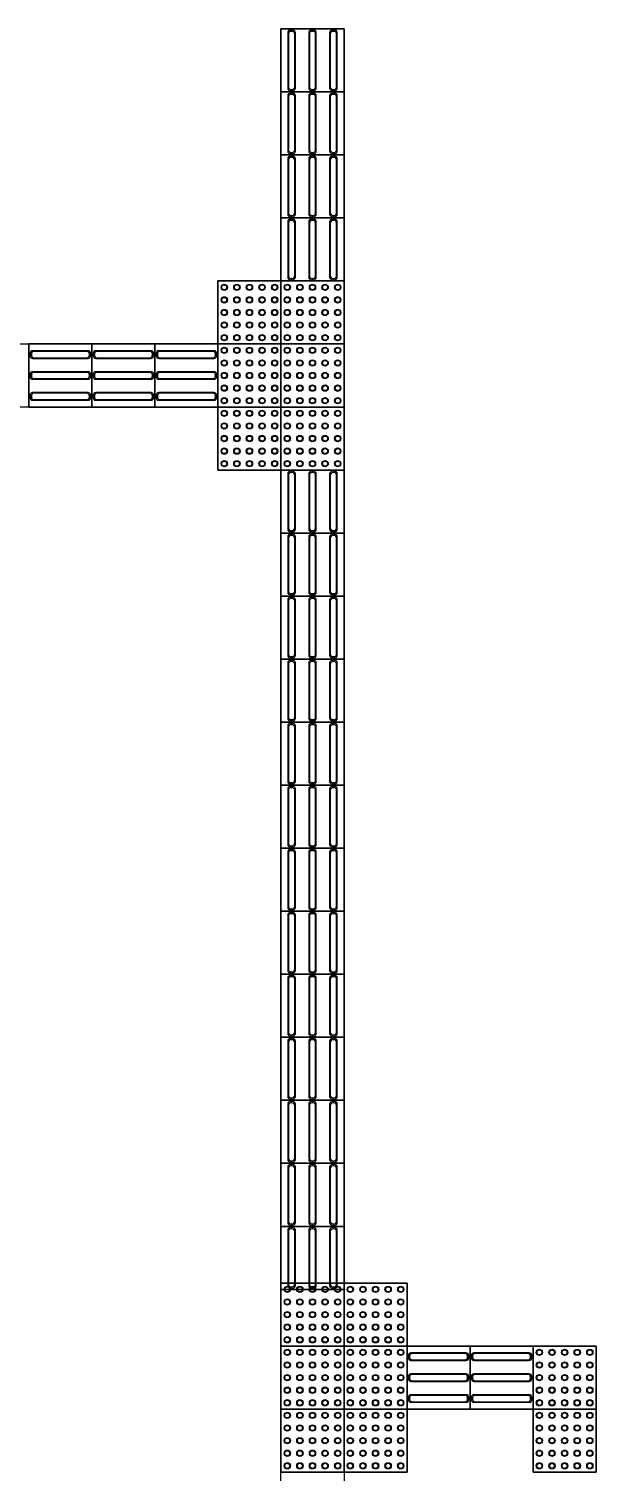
# Model space of a CAD drawing. Header units: millimetres. Extents: x 72331 to 137430, y 77189 to 139414.
# Drawn here: x 101612 to 103862, y 122219 to 127944 of the extents above; entities that cross this region are included whole.
import ezdxf

# ---------------------------------------------------------------- set-up
doc = ezdxf.new("R2010")
doc.units = ezdxf.units.MM
doc.header["$LTSCALE"] = 600
doc.layers.add('Piso Alerta', color=50, linetype='Continuous')
doc.layers.add('Piso Direcional', color=150, linetype='Continuous')

# ---------------------------------------------------------------- blocks, each defined once
blk = doc.blocks.new('*U742')
for radius in [12.5, 10]:
    blk.add_circle((0, 0), radius)
blk = doc.blocks.new('*U743')
at = {"layer": 'Piso Alerta', "color": 0, "linetype": 'ByBlock', "lineweight": -2, "transparency": 16777216}
for p in [(0, 200), (50, 200), (100, 200), (150, 200), (200, 200), (0, 150), (50, 150), (100, 150), (150, 150), (200, 150), (0, 100), (0, 50), (50, 100), (50, 50), (100, 100), (100, 50), (150, 100), (150, 50), (200, 100), (200, 50), (0, 0), (50, 0), (100, 0), (150, 0), (200, 0)]:
    blk.add_blockref('*U742', p, dxfattribs=at)
blk = doc.blocks.new('*U723')
for radius in [12.5, 10]:
    blk.add_circle((0, 0), radius)
blk = doc.blocks.new('*U724')
at = {"layer": 'Piso Alerta', "color": 0, "linetype": 'ByBlock', "lineweight": -2, "transparency": 16777216}
for p in [(0, 200), (50, 200), (100, 200), (150, 200), (200, 200), (0, 150), (50, 150), (100, 150), (150, 150), (200, 150), (0, 100), (0, 50), (50, 100), (50, 50), (100, 100), (100, 50), (150, 100), (150, 50), (200, 100), (200, 50), (0, 0), (50, 0), (100, 0), (150, 0), (200, 0)]:
    blk.add_blockref('*U723', p, dxfattribs=at)
blk = doc.blocks.new('*U738')
for radius in [12.5, 10]:
    blk.add_circle((0, 0), radius)
blk = doc.blocks.new('*U739')
at = {"layer": 'Piso Alerta', "color": 0, "linetype": 'ByBlock', "lineweight": -2, "transparency": 16777216}
for p in [(0, 200), (50, 200), (100, 200), (150, 200), (200, 200), (0, 150), (50, 150), (100, 150), (150, 150), (200, 150), (0, 100), (0, 50), (50, 100), (50, 50), (100, 100), (100, 50), (150, 100), (150, 50), (200, 100), (200, 50), (0, 0), (50, 0), (100, 0), (150, 0), (200, 0)]:
    blk.add_blockref('*U738', p, dxfattribs=at)
blk = doc.blocks.new('*U740')
for radius in [12.5, 10]:
    blk.add_circle((0, 0), radius)
blk = doc.blocks.new('*U741')
at = {"layer": 'Piso Alerta', "color": 0, "linetype": 'ByBlock', "lineweight": -2, "transparency": 16777216}
for p in [(0, 200), (50, 200), (100, 200), (150, 200), (200, 200), (0, 150), (50, 150), (100, 150), (150, 150), (200, 150), (0, 100), (0, 50), (50, 100), (50, 50), (100, 100), (100, 50), (150, 100), (150, 50), (200, 100), (200, 50), (0, 0), (50, 0), (100, 0), (150, 0), (200, 0)]:
    blk.add_blockref('*U740', p, dxfattribs=at)
blk = doc.blocks.new('*U726')
for radius in [12.5, 10]:
    blk.add_circle((0, 0), radius)
blk = doc.blocks.new('*U725')
at = {"layer": 'Piso Alerta', "color": 0, "linetype": 'ByBlock', "lineweight": -2, "transparency": 16777216}
for p in [(0, 200), (50, 200), (100, 200), (150, 200), (200, 200), (0, 150), (50, 150), (100, 150), (150, 150), (200, 150), (0, 100), (0, 50), (50, 100), (50, 50), (100, 100), (100, 50), (150, 100), (150, 50), (200, 100), (200, 50), (0, 0), (50, 0), (100, 0), (150, 0), (200, 0)]:
    blk.add_blockref('*U726', p, dxfattribs=at)
blk = doc.blocks.new('*U728')
for radius in [12.5, 10]:
    blk.add_circle((0, 0), radius)
blk = doc.blocks.new('*U727')
at = {"layer": 'Piso Alerta', "color": 0, "linetype": 'ByBlock', "lineweight": -2, "transparency": 16777216}
for p in [(0, 200), (50, 200), (100, 200), (150, 200), (200, 200), (0, 150), (50, 150), (100, 150), (150, 150), (200, 150), (0, 100), (0, 50), (50, 100), (50, 50), (100, 100), (100, 50), (150, 100), (150, 50), (200, 100), (200, 50), (0, 0), (50, 0), (100, 0), (150, 0), (200, 0)]:
    blk.add_blockref('*U728', p, dxfattribs=at)
blk = doc.blocks.new('*U729')
for radius in [12.5, 10]:
    blk.add_circle((0, 0), radius)
blk = doc.blocks.new('*U758')
at = {"layer": 'Piso Alerta', "color": 0, "linetype": 'ByBlock', "lineweight": -2, "transparency": 16777216}
for p in [(0, 200), (50, 200), (100, 200), (150, 200), (200, 200), (0, 150), (50, 150), (100, 150), (150, 150), (200, 150), (0, 100), (0, 50), (50, 100), (50, 50), (100, 100), (100, 50), (150, 100), (150, 50), (200, 100), (200, 50), (0, 0), (50, 0), (100, 0), (150, 0), (200, 0)]:
    blk.add_blockref('*U729', p, dxfattribs=at)
blk = doc.blocks.new('*U759')
for radius in [12.5, 10]:
    blk.add_circle((0, 0), radius)
blk = doc.blocks.new('*U760')
at = {"layer": 'Piso Alerta', "color": 0, "linetype": 'ByBlock', "lineweight": -2, "transparency": 16777216}
for p in [(0, 200), (50, 200), (100, 200), (150, 200), (200, 200), (0, 150), (50, 150), (100, 150), (150, 150), (200, 150), (0, 100), (0, 50), (50, 100), (50, 50), (100, 100), (100, 50), (150, 100), (150, 50), (200, 100), (200, 50), (0, 0), (50, 0), (100, 0), (150, 0), (200, 0)]:
    blk.add_blockref('*U759', p, dxfattribs=at)
blk = doc.blocks.new('*U761')
for radius in [12.5, 10]:
    blk.add_circle((0, 0), radius)
blk = doc.blocks.new('*U762')
at = {"layer": 'Piso Alerta', "color": 0, "linetype": 'ByBlock', "lineweight": -2, "transparency": 16777216}
for p in [(0, 200), (50, 200), (100, 200), (150, 200), (200, 200), (0, 150), (50, 150), (100, 150), (150, 150), (200, 150), (0, 100), (0, 50), (50, 100), (50, 50), (100, 100), (100, 50), (150, 100), (150, 50), (200, 100), (200, 50), (0, 0), (50, 0), (100, 0), (150, 0), (200, 0)]:
    blk.add_blockref('*U761', p, dxfattribs=at)
blk = doc.blocks.new('*U763')
for radius in [12.5, 10]:
    blk.add_circle((0, 0), radius)
blk = doc.blocks.new('*U764')
at = {"layer": 'Piso Alerta', "color": 0, "linetype": 'ByBlock', "lineweight": -2, "transparency": 16777216}
for p in [(0, 200), (50, 200), (100, 200), (150, 200), (200, 200), (0, 150), (50, 150), (100, 150), (150, 150), (200, 150), (0, 100), (0, 50), (50, 100), (50, 50), (100, 100), (100, 50), (150, 100), (150, 50), (200, 100), (200, 50), (0, 0), (50, 0), (100, 0), (150, 0), (200, 0)]:
    blk.add_blockref('*U763', p, dxfattribs=at)
blk = doc.blocks.new('*U744')
for radius in [12.5, 10]:
    blk.add_circle((0, 0), radius)
blk = doc.blocks.new('*U745')
at = {"layer": 'Piso Alerta', "color": 0, "linetype": 'ByBlock', "lineweight": -2, "transparency": 16777216}
for p in [(0, 200), (50, 200), (100, 200), (150, 200), (200, 200), (0, 150), (50, 150), (100, 150), (150, 150), (200, 150), (0, 100), (0, 50), (50, 100), (50, 50), (100, 100), (100, 50), (150, 100), (150, 50), (200, 100), (200, 50), (0, 0), (50, 0), (100, 0), (150, 0), (200, 0)]:
    blk.add_blockref('*U744', p, dxfattribs=at)
blk = doc.blocks.new('*U746')
for radius in [12.5, 10]:
    blk.add_circle((0, 0), radius)
blk = doc.blocks.new('*U747')
at = {"layer": 'Piso Alerta', "color": 0, "linetype": 'ByBlock', "lineweight": -2, "transparency": 16777216}
for p in [(0, 200), (50, 200), (100, 200), (150, 200), (200, 200), (0, 150), (50, 150), (100, 150), (150, 150), (200, 150), (0, 100), (0, 50), (50, 100), (50, 50), (100, 100), (100, 50), (150, 100), (150, 50), (200, 100), (200, 50), (0, 0), (50, 0), (100, 0), (150, 0), (200, 0)]:
    blk.add_blockref('*U746', p, dxfattribs=at)
blk = doc.blocks.new('*U777')
for radius in [12.5, 10]:
    blk.add_circle((0, 0), radius)
blk = doc.blocks.new('*U778')
at = {"layer": 'Piso Alerta', "color": 0, "linetype": 'ByBlock', "lineweight": -2, "transparency": 16777216}
for p in [(0, 200), (50, 200), (100, 200), (150, 200), (200, 200), (0, 150), (50, 150), (100, 150), (150, 150), (200, 150), (0, 100), (0, 50), (50, 100), (50, 50), (100, 100), (100, 50), (150, 100), (150, 50), (200, 100), (200, 50), (0, 0), (50, 0), (100, 0), (150, 0), (200, 0)]:
    blk.add_blockref('*U777', p, dxfattribs=at)
blk = doc.blocks.new('*U779')
for radius in [12.5, 10]:
    blk.add_circle((0, 0), radius)
blk = doc.blocks.new('*U780')
at = {"layer": 'Piso Alerta', "color": 0, "linetype": 'ByBlock', "lineweight": -2, "transparency": 16777216}
for p in [(0, 200), (50, 200), (100, 200), (150, 200), (200, 200), (0, 150), (50, 150), (100, 150), (150, 150), (200, 150), (0, 100), (0, 50), (50, 100), (50, 50), (100, 100), (100, 50), (150, 100), (150, 50), (200, 100), (200, 50), (0, 0), (50, 0), (100, 0), (150, 0), (200, 0)]:
    blk.add_blockref('*U779', p, dxfattribs=at)

msp = doc.modelspace()

# ---------------------------------------------------------------- linework, layer by layer
for points in [[(102612.3, 127943.5), (102862.3, 127943.5), (102862.3, 127693.5), (102612.3, 127693.5)], [(102612.3, 127693.5), (102862.3, 127693.5), (102862.3, 127443.5), (102612.3, 127443.5)], [(102612.3, 127443.5), (102862.3, 127443.5), (102862.3, 127193.5), (102612.3, 127193.5)], [(102612.3, 127193.5), (102862.3, 127193.5), (102862.3, 126943.5), (102612.3, 126943.5)], [(102362.3, 126943.5), (102612.3, 126943.5), (102612.3, 126693.5), (102362.3, 126693.5)], [(102612.3, 126943.5), (102862.3, 126943.5), (102862.3, 126693.5), (102612.3, 126693.5)], [(101362.3, 126693.5), (101612.3, 126693.5), (101612.3, 126443.5), (101362.3, 126443.5)], [(101612.3, 126693.5), (101862.3, 126693.5), (101862.3, 126443.5), (101612.3, 126443.5)], [(101862.3, 126693.5), (102112.3, 126693.5), (102112.3, 126443.5), (101862.3, 126443.5)], [(102112.3, 126693.5), (102362.3, 126693.5), (102362.3, 126443.5), (102112.3, 126443.5)], [(102362.3, 126693.5), (102612.3, 126693.5), (102612.3, 126443.5), (102362.3, 126443.5)], [(102612.3, 126693.5), (102862.3, 126693.5), (102862.3, 126443.5), (102612.3, 126443.5)], [(102362.3, 126443.5), (102612.3, 126443.5), (102612.3, 126193.5), (102362.3, 126193.5)], [(102612.3, 126443.5), (102862.3, 126443.5), (102862.3, 126193.5), (102612.3, 126193.5)], [(102612.3, 126193.5), (102862.3, 126193.5), (102862.3, 125943.5), (102612.3, 125943.5)], [(102612.3, 125943.5), (102862.3, 125943.5), (102862.3, 125693.5), (102612.3, 125693.5)], [(102612.3, 125693.5), (102862.3, 125693.5), (102862.3, 125443.5), (102612.3, 125443.5)], [(102612.3, 125443.5), (102862.3, 125443.5), (102862.3, 125193.5), (102612.3, 125193.5)], [(102612.3, 125193.5), (102862.3, 125193.5), (102862.3, 124943.5), (102612.3, 124943.5)], [(102612.3, 124943.5), (102862.3, 124943.5), (102862.3, 124693.5), (102612.3, 124693.5)], [(102612.3, 124693.5), (102862.3, 124693.5), (102862.3, 124443.5), (102612.3, 124443.5)], [(102612.3, 124443.5), (102862.3, 124443.5), (102862.3, 124193.5), (102612.3, 124193.5)], [(102612.3, 124193.5), (102862.3, 124193.5), (102862.3, 123943.5), (102612.3, 123943.5)], [(102612.3, 123943.5), (102862.3, 123943.5), (102862.3, 123693.5), (102612.3, 123693.5)], [(102612.3, 123693.5), (102862.3, 123693.5), (102862.3, 123443.5), (102612.3, 123443.5)], [(102612.3, 123443.5), (102862.3, 123443.5), (102862.3, 123193.5), (102612.3, 123193.5)], [(102612.3, 123193.5), (102862.3, 123193.5), (102862.3, 122943.5), (102612.3, 122943.5)], [(102612.3, 122968.5), (102862.3, 122968.5), (102862.3, 122718.5), (102612.3, 122718.5)], [(102862.3, 122968.5), (103112.3, 122968.5), (103112.3, 122718.5), (102862.3, 122718.5)], [(102612.3, 122718.5), (102862.3, 122718.5), (102862.3, 122468.5), (102612.3, 122468.5)], [(102862.3, 122718.5), (103112.3, 122718.5), (103112.3, 122468.5), (102862.3, 122468.5)], [(103112.3, 122718.5), (103362.3, 122718.5), (103362.3, 122468.5), (103112.3, 122468.5)], [(103362.3, 122718.5), (103612.3, 122718.5), (103612.3, 122468.5), (103362.3, 122468.5)], [(103612.3, 122718.5), (103862.3, 122718.5), (103862.3, 122468.5), (103612.3, 122468.5)], [(102612.3, 122468.5), (102862.3, 122468.5), (102862.3, 122218.5), (102612.3, 122218.5)], [(102862.3, 122468.5), (103112.3, 122468.5), (103112.3, 122218.5), (102862.3, 122218.5)], [(103612.3, 122468.5), (103862.3, 122468.5), (103862.3, 122218.5), (103612.3, 122218.5)], [(102612.3, 122218.5), (102862.3, 122218.5), (102862.3, 121968.5), (102612.3, 121968.5)]]:
    msp.add_lwpolyline(points, close=True)
at = {"layer": 'Piso Alerta'}
for points in [[(102612.3, 126943.5), (102362.3, 126943.5), (102362.3, 126693.5), (102612.3, 126693.5), (102612.3, 126943.5), (102612.3, 126933.5)], [(102862.3, 126943.5), (102612.3, 126943.5), (102612.3, 126693.5), (102862.3, 126693.5), (102862.3, 126943.5), (102862.3, 126933.5)], [(102612.3, 126693.5), (102362.3, 126693.5), (102362.3, 126443.5), (102612.3, 126443.5), (102612.3, 126693.5), (102612.3, 126683.5)], [(102862.3, 126693.5), (102612.3, 126693.5), (102612.3, 126443.5), (102862.3, 126443.5), (102862.3, 126693.5), (102862.3, 126683.5)], [(102612.3, 126443.5), (102362.3, 126443.5), (102362.3, 126193.5), (102612.3, 126193.5), (102612.3, 126443.5), (102612.3, 126433.5)], [(102862.3, 126443.5), (102612.3, 126443.5), (102612.3, 126193.5), (102862.3, 126193.5), (102862.3, 126443.5), (102862.3, 126433.5)], [(102862.3, 122968.5), (102612.3, 122968.5), (102612.3, 122718.5), (102862.3, 122718.5), (102862.3, 122968.5), (102862.3, 122958.5)], [(103112.3, 122968.5), (102862.3, 122968.5), (102862.3, 122718.5), (103112.3, 122718.5), (103112.3, 122968.5), (103112.3, 122958.5)], [(102862.3, 122718.5), (102612.3, 122718.5), (102612.3, 122468.5), (102862.3, 122468.5), (102862.3, 122718.5), (102862.3, 122708.5)], [(103112.3, 122718.5), (102862.3, 122718.5), (102862.3, 122468.5), (103112.3, 122468.5), (103112.3, 122718.5), (103112.3, 122708.5)], [(103862.3, 122718.5), (103612.3, 122718.5), (103612.3, 122468.5), (103862.3, 122468.5), (103862.3, 122718.5), (103862.3, 122708.5)], [(102862.3, 122468.5), (102612.3, 122468.5), (102612.3, 122218.5), (102862.3, 122218.5), (102862.3, 122468.5), (102862.3, 122458.5)], [(103112.3, 122468.5), (102862.3, 122468.5), (102862.3, 122218.5), (103112.3, 122218.5), (103112.3, 122468.5), (103112.3, 122458.5)], [(103862.3, 122468.5), (103612.3, 122468.5), (103612.3, 122218.5), (103862.3, 122218.5), (103862.3, 122468.5), (103862.3, 122458.5)]]:
    msp.add_lwpolyline(points, dxfattribs=at)
at = {"layer": 'Piso Direcional'}
for points in [[(102862.3, 127943.5), (102612.3, 127943.5), (102612.3, 127693.5), (102862.3, 127693.5), (102862.3, 127943.5), (102862.3, 127933.5)], [(102862.3, 127693.5), (102612.3, 127693.5), (102612.3, 127443.5), (102862.3, 127443.5), (102862.3, 127693.5), (102862.3, 127683.5)], [(102862.3, 127443.5), (102612.3, 127443.5), (102612.3, 127193.5), (102862.3, 127193.5), (102862.3, 127443.5), (102862.3, 127433.5)], [(102862.3, 127193.5), (102612.3, 127193.5), (102612.3, 126943.5), (102862.3, 126943.5), (102862.3, 127193.5), (102862.3, 127183.5)], [(101862.3, 126443.5), (101862.3, 126693.5), (101612.3, 126693.5), (101612.3, 126443.5), (101862.3, 126443.5), (101852.3, 126443.5)], [(102112.3, 126443.5), (102112.3, 126693.5), (101862.3, 126693.5), (101862.3, 126443.5), (102112.3, 126443.5), (102102.3, 126443.5)], [(102362.3, 126443.5), (102362.3, 126693.5), (102112.3, 126693.5), (102112.3, 126443.5), (102362.3, 126443.5), (102352.3, 126443.5)], [(102862.3, 126193.5), (102612.3, 126193.5), (102612.3, 125943.5), (102862.3, 125943.5), (102862.3, 126193.5), (102862.3, 126183.5)], [(102862.3, 125943.5), (102612.3, 125943.5), (102612.3, 125693.5), (102862.3, 125693.5), (102862.3, 125943.5), (102862.3, 125933.5)], [(102862.3, 125693.5), (102612.3, 125693.5), (102612.3, 125443.5), (102862.3, 125443.5), (102862.3, 125693.5), (102862.3, 125683.5)], [(102862.3, 125443.5), (102612.3, 125443.5), (102612.3, 125193.5), (102862.3, 125193.5), (102862.3, 125443.5), (102862.3, 125433.5)], [(102862.3, 125193.5), (102612.3, 125193.5), (102612.3, 124943.5), (102862.3, 124943.5), (102862.3, 125193.5), (102862.3, 125183.5)], [(102862.3, 124943.5), (102612.3, 124943.5), (102612.3, 124693.5), (102862.3, 124693.5), (102862.3, 124943.5), (102862.3, 124933.5)], [(102862.3, 124693.5), (102612.3, 124693.5), (102612.3, 124443.5), (102862.3, 124443.5), (102862.3, 124693.5), (102862.3, 124683.5)], [(102862.3, 124443.5), (102612.3, 124443.5), (102612.3, 124193.5), (102862.3, 124193.5), (102862.3, 124443.5), (102862.3, 124433.5)], [(102862.3, 124193.5), (102612.3, 124193.5), (102612.3, 123943.5), (102862.3, 123943.5), (102862.3, 124193.5), (102862.3, 124183.5)], [(102862.3, 123943.5), (102612.3, 123943.5), (102612.3, 123693.5), (102862.3, 123693.5), (102862.3, 123943.5), (102862.3, 123933.5)], [(102862.3, 123693.5), (102612.3, 123693.5), (102612.3, 123443.5), (102862.3, 123443.5), (102862.3, 123693.5), (102862.3, 123683.5)], [(102862.3, 123443.5), (102612.3, 123443.5), (102612.3, 123193.5), (102862.3, 123193.5), (102862.3, 123443.5), (102862.3, 123433.5)], [(102862.3, 123193.5), (102612.3, 123193.5), (102612.3, 122943.5), (102862.3, 122943.5), (102862.3, 123193.5), (102862.3, 123183.5)], [(103362.3, 122468.5), (103362.3, 122718.5), (103112.3, 122718.5), (103112.3, 122468.5), (103362.3, 122468.5), (103352.3, 122468.5)], [(103612.3, 122468.5), (103612.3, 122718.5), (103362.3, 122718.5), (103362.3, 122468.5), (103612.3, 122468.5), (103602.3, 122468.5)]]:
    msp.add_lwpolyline(points, dxfattribs=at)
for points in [[(102669.3, 127708.5), (102669.3, 127928.5, 0.414214), (102659.3, 127938.5), (102649.3, 127938.5, 0.414214), (102639.3, 127928.5), (102639.3, 127708.5, 0.414214), (102649.3, 127698.5), (102659.3, 127698.5, 0.414214)], [(102666.8, 127713.5), (102666.8, 127923.5, 0.414214), (102656.8, 127933.5), (102651.8, 127933.5, 0.414214), (102641.8, 127923.5), (102641.8, 127713.5, 0.414214), (102651.8, 127703.5), (102656.8, 127703.5, 0.414214)], [(102722.3, 127928.5), (102722.3, 127708.5, 0.414214), (102732.3, 127698.5), (102742.3, 127698.5, 0.414214), (102752.3, 127708.5), (102752.3, 127928.5, 0.414214), (102742.3, 127938.5), (102732.3, 127938.5, 0.414214)], [(102734.8, 127703.5), (102739.8, 127703.5, 0.414214), (102749.8, 127713.5), (102749.8, 127923.5, 0.414214), (102739.8, 127933.5), (102734.8, 127933.5, 0.414214), (102724.8, 127923.5), (102724.8, 127713.5, 0.414214)], [(102815.3, 127938.5, 0.414214), (102805.3, 127928.5), (102805.3, 127708.5, 0.414214), (102815.3, 127698.5), (102825.3, 127698.5, 0.414214), (102835.3, 127708.5), (102835.3, 127928.5, 0.414214), (102825.3, 127938.5)], [(102832.8, 127713.5), (102832.8, 127923.5, 0.414214), (102822.8, 127933.5), (102817.8, 127933.5, 0.414214), (102807.8, 127923.5), (102807.8, 127713.5, 0.414214), (102817.8, 127703.5), (102822.8, 127703.5, 0.414214)], [(102669.3, 127458.5), (102669.3, 127678.5, 0.414214), (102659.3, 127688.5), (102649.3, 127688.5, 0.414214), (102639.3, 127678.5), (102639.3, 127458.5, 0.414214), (102649.3, 127448.5), (102659.3, 127448.5, 0.414214)], [(102666.8, 127463.5), (102666.8, 127673.5, 0.414214), (102656.8, 127683.5), (102651.8, 127683.5, 0.414214), (102641.8, 127673.5), (102641.8, 127463.5, 0.414214), (102651.8, 127453.5), (102656.8, 127453.5, 0.414214)], [(102722.3, 127678.5), (102722.3, 127458.5, 0.414214), (102732.3, 127448.5), (102742.3, 127448.5, 0.414214), (102752.3, 127458.5), (102752.3, 127678.5, 0.414214), (102742.3, 127688.5), (102732.3, 127688.5, 0.414214)], [(102734.8, 127453.5), (102739.8, 127453.5, 0.414214), (102749.8, 127463.5), (102749.8, 127673.5, 0.414214), (102739.8, 127683.5), (102734.8, 127683.5, 0.414214), (102724.8, 127673.5), (102724.8, 127463.5, 0.414214)], [(102815.3, 127688.5, 0.414214), (102805.3, 127678.5), (102805.3, 127458.5, 0.414214), (102815.3, 127448.5), (102825.3, 127448.5, 0.414214), (102835.3, 127458.5), (102835.3, 127678.5, 0.414214), (102825.3, 127688.5)], [(102832.8, 127463.5), (102832.8, 127673.5, 0.414214), (102822.8, 127683.5), (102817.8, 127683.5, 0.414214), (102807.8, 127673.5), (102807.8, 127463.5, 0.414214), (102817.8, 127453.5), (102822.8, 127453.5, 0.414214)], [(102669.3, 127208.5), (102669.3, 127428.5, 0.414214), (102659.3, 127438.5), (102649.3, 127438.5, 0.414214), (102639.3, 127428.5), (102639.3, 127208.5, 0.414214), (102649.3, 127198.5), (102659.3, 127198.5, 0.414214)], [(102722.3, 127428.5), (102722.3, 127208.5, 0.414214), (102732.3, 127198.5), (102742.3, 127198.5, 0.414214), (102752.3, 127208.5), (102752.3, 127428.5, 0.414214), (102742.3, 127438.5), (102732.3, 127438.5, 0.414214)], [(102815.3, 127438.5, 0.414214), (102805.3, 127428.5), (102805.3, 127208.5, 0.414214), (102815.3, 127198.5), (102825.3, 127198.5, 0.414214), (102835.3, 127208.5), (102835.3, 127428.5, 0.414214), (102825.3, 127438.5)], [(102666.8, 127213.5), (102666.8, 127423.5, 0.414214), (102656.8, 127433.5), (102651.8, 127433.5, 0.414214), (102641.8, 127423.5), (102641.8, 127213.5, 0.414214), (102651.8, 127203.5), (102656.8, 127203.5, 0.414214)], [(102734.8, 127203.5), (102739.8, 127203.5, 0.414214), (102749.8, 127213.5), (102749.8, 127423.5, 0.414214), (102739.8, 127433.5), (102734.8, 127433.5, 0.414214), (102724.8, 127423.5), (102724.8, 127213.5, 0.414214)], [(102832.8, 127213.5), (102832.8, 127423.5, 0.414214), (102822.8, 127433.5), (102817.8, 127433.5, 0.414214), (102807.8, 127423.5), (102807.8, 127213.5, 0.414214), (102817.8, 127203.5), (102822.8, 127203.5, 0.414214)], [(102669.3, 126958.5), (102669.3, 127178.5, 0.414214), (102659.3, 127188.5), (102649.3, 127188.5, 0.414214), (102639.3, 127178.5), (102639.3, 126958.5, 0.414214), (102649.3, 126948.5), (102659.3, 126948.5, 0.414214)], [(102666.8, 126963.5), (102666.8, 127173.5, 0.414214), (102656.8, 127183.5), (102651.8, 127183.5, 0.414214), (102641.8, 127173.5), (102641.8, 126963.5, 0.414214), (102651.8, 126953.5), (102656.8, 126953.5, 0.414214)], [(102722.3, 127178.5), (102722.3, 126958.5, 0.414214), (102732.3, 126948.5), (102742.3, 126948.5, 0.414214), (102752.3, 126958.5), (102752.3, 127178.5, 0.414214), (102742.3, 127188.5), (102732.3, 127188.5, 0.414214)], [(102734.8, 126953.5), (102739.8, 126953.5, 0.414214), (102749.8, 126963.5), (102749.8, 127173.5, 0.414214), (102739.8, 127183.5), (102734.8, 127183.5, 0.414214), (102724.8, 127173.5), (102724.8, 126963.5, 0.414214)], [(102815.3, 127188.5, 0.414214), (102805.3, 127178.5), (102805.3, 126958.5, 0.414214), (102815.3, 126948.5), (102825.3, 126948.5, 0.414214), (102835.3, 126958.5), (102835.3, 127178.5, 0.414214), (102825.3, 127188.5)], [(102832.8, 126963.5), (102832.8, 127173.5, 0.414214), (102822.8, 127183.5), (102817.8, 127183.5, 0.414214), (102807.8, 127173.5), (102807.8, 126963.5, 0.414214), (102817.8, 126953.5), (102822.8, 126953.5, 0.414214)], [(101627.3, 126636.5), (101847.3, 126636.5, 0.414214), (101857.3, 126646.5), (101857.3, 126656.5, 0.414214), (101847.3, 126666.5), (101627.3, 126666.5, 0.414214), (101617.3, 126656.5), (101617.3, 126646.5, 0.414214)], [(101632.3, 126639), (101842.3, 126639, 0.414214), (101852.3, 126649), (101852.3, 126654, 0.414214), (101842.3, 126664), (101632.3, 126664, 0.414214), (101622.3, 126654), (101622.3, 126649, 0.414214)], [(101877.3, 126636.5), (102097.3, 126636.5, 0.414214), (102107.3, 126646.5), (102107.3, 126656.5, 0.414214), (102097.3, 126666.5), (101877.3, 126666.5, 0.414214), (101867.3, 126656.5), (101867.3, 126646.5, 0.414214)], [(101882.3, 126639), (102092.3, 126639, 0.414214), (102102.3, 126649), (102102.3, 126654, 0.414214), (102092.3, 126664), (101882.3, 126664, 0.414214), (101872.3, 126654), (101872.3, 126649, 0.414214)], [(102127.3, 126636.5), (102347.3, 126636.5, 0.414214), (102357.3, 126646.5), (102357.3, 126656.5, 0.414214), (102347.3, 126666.5), (102127.3, 126666.5, 0.414214), (102117.3, 126656.5), (102117.3, 126646.5, 0.414214)], [(102132.3, 126639), (102342.3, 126639, 0.414214), (102352.3, 126649), (102352.3, 126654, 0.414214), (102342.3, 126664), (102132.3, 126664, 0.414214), (102122.3, 126654), (102122.3, 126649, 0.414214)], [(101847.3, 126583.5), (101627.3, 126583.5, 0.414214), (101617.3, 126573.5), (101617.3, 126563.5, 0.414214), (101627.3, 126553.5), (101847.3, 126553.5, 0.414214), (101857.3, 126563.5), (101857.3, 126573.5, 0.414214)], [(101622.3, 126571), (101622.3, 126566, 0.414214), (101632.3, 126556), (101842.3, 126556, 0.414214), (101852.3, 126566), (101852.3, 126571, 0.414214), (101842.3, 126581), (101632.3, 126581, 0.414214)], [(102097.3, 126583.5), (101877.3, 126583.5, 0.414214), (101867.3, 126573.5), (101867.3, 126563.5, 0.414214), (101877.3, 126553.5), (102097.3, 126553.5, 0.414214), (102107.3, 126563.5), (102107.3, 126573.5, 0.414214)], [(101872.3, 126571), (101872.3, 126566, 0.414214), (101882.3, 126556), (102092.3, 126556, 0.414214), (102102.3, 126566), (102102.3, 126571, 0.414214), (102092.3, 126581), (101882.3, 126581, 0.414214)], [(102347.3, 126583.5), (102127.3, 126583.5, 0.414214), (102117.3, 126573.5), (102117.3, 126563.5, 0.414214), (102127.3, 126553.5), (102347.3, 126553.5, 0.414214), (102357.3, 126563.5), (102357.3, 126573.5, 0.414214)], [(102122.3, 126571), (102122.3, 126566, 0.414214), (102132.3, 126556), (102342.3, 126556, 0.414214), (102352.3, 126566), (102352.3, 126571, 0.414214), (102342.3, 126581), (102132.3, 126581, 0.414214)], [(101857.3, 126490.5, 0.414214), (101847.3, 126500.5), (101627.3, 126500.5, 0.414214), (101617.3, 126490.5), (101617.3, 126480.5, 0.414214), (101627.3, 126470.5), (101847.3, 126470.5, 0.414214), (101857.3, 126480.5)], [(101632.3, 126473), (101842.3, 126473, 0.414214), (101852.3, 126483), (101852.3, 126488, 0.414214), (101842.3, 126498), (101632.3, 126498, 0.414214), (101622.3, 126488), (101622.3, 126483, 0.414214)], [(102107.3, 126490.5, 0.414214), (102097.3, 126500.5), (101877.3, 126500.5, 0.414214), (101867.3, 126490.5), (101867.3, 126480.5, 0.414214), (101877.3, 126470.5), (102097.3, 126470.5, 0.414214), (102107.3, 126480.5)], [(101882.3, 126473), (102092.3, 126473, 0.414214), (102102.3, 126483), (102102.3, 126488, 0.414214), (102092.3, 126498), (101882.3, 126498, 0.414214), (101872.3, 126488), (101872.3, 126483, 0.414214)], [(102357.3, 126490.5, 0.414214), (102347.3, 126500.5), (102127.3, 126500.5, 0.414214), (102117.3, 126490.5), (102117.3, 126480.5, 0.414214), (102127.3, 126470.5), (102347.3, 126470.5, 0.414214), (102357.3, 126480.5)], [(102132.3, 126473), (102342.3, 126473, 0.414214), (102352.3, 126483), (102352.3, 126488, 0.414214), (102342.3, 126498), (102132.3, 126498, 0.414214), (102122.3, 126488), (102122.3, 126483, 0.414214)], [(102669.3, 125958.5), (102669.3, 126178.5, 0.414214), (102659.3, 126188.5), (102649.3, 126188.5, 0.414214), (102639.3, 126178.5), (102639.3, 125958.5, 0.414214), (102649.3, 125948.5), (102659.3, 125948.5, 0.414214)], [(102666.8, 125963.5), (102666.8, 126173.5, 0.414214), (102656.8, 126183.5), (102651.8, 126183.5, 0.414214), (102641.8, 126173.5), (102641.8, 125963.5, 0.414214), (102651.8, 125953.5), (102656.8, 125953.5, 0.414214)], [(102722.3, 126178.5), (102722.3, 125958.5, 0.414214), (102732.3, 125948.5), (102742.3, 125948.5, 0.414214), (102752.3, 125958.5), (102752.3, 126178.5, 0.414214), (102742.3, 126188.5), (102732.3, 126188.5, 0.414214)], [(102734.8, 125953.5), (102739.8, 125953.5, 0.414214), (102749.8, 125963.5), (102749.8, 126173.5, 0.414214), (102739.8, 126183.5), (102734.8, 126183.5, 0.414214), (102724.8, 126173.5), (102724.8, 125963.5, 0.414214)], [(102815.3, 126188.5, 0.414214), (102805.3, 126178.5), (102805.3, 125958.5, 0.414214), (102815.3, 125948.5), (102825.3, 125948.5, 0.414214), (102835.3, 125958.5), (102835.3, 126178.5, 0.414214), (102825.3, 126188.5)], [(102832.8, 125963.5), (102832.8, 126173.5, 0.414214), (102822.8, 126183.5), (102817.8, 126183.5, 0.414214), (102807.8, 126173.5), (102807.8, 125963.5, 0.414214), (102817.8, 125953.5), (102822.8, 125953.5, 0.414214)], [(102669.3, 125708.5), (102669.3, 125928.5, 0.414214), (102659.3, 125938.5), (102649.3, 125938.5, 0.414214), (102639.3, 125928.5), (102639.3, 125708.5, 0.414214), (102649.3, 125698.5), (102659.3, 125698.5, 0.414214)], [(102666.8, 125713.5), (102666.8, 125923.5, 0.414214), (102656.8, 125933.5), (102651.8, 125933.5, 0.414214), (102641.8, 125923.5), (102641.8, 125713.5, 0.414214), (102651.8, 125703.5), (102656.8, 125703.5, 0.414214)], [(102722.3, 125928.5), (102722.3, 125708.5, 0.414214), (102732.3, 125698.5), (102742.3, 125698.5, 0.414214), (102752.3, 125708.5), (102752.3, 125928.5, 0.414214), (102742.3, 125938.5), (102732.3, 125938.5, 0.414214)], [(102734.8, 125703.5), (102739.8, 125703.5, 0.414214), (102749.8, 125713.5), (102749.8, 125923.5, 0.414214), (102739.8, 125933.5), (102734.8, 125933.5, 0.414214), (102724.8, 125923.5), (102724.8, 125713.5, 0.414214)], [(102815.3, 125938.5, 0.414214), (102805.3, 125928.5), (102805.3, 125708.5, 0.414214), (102815.3, 125698.5), (102825.3, 125698.5, 0.414214), (102835.3, 125708.5), (102835.3, 125928.5, 0.414214), (102825.3, 125938.5)], [(102832.8, 125713.5), (102832.8, 125923.5, 0.414214), (102822.8, 125933.5), (102817.8, 125933.5, 0.414214), (102807.8, 125923.5), (102807.8, 125713.5, 0.414214), (102817.8, 125703.5), (102822.8, 125703.5, 0.414214)], [(102669.3, 125458.5), (102669.3, 125678.5, 0.414214), (102659.3, 125688.5), (102649.3, 125688.5, 0.414214), (102639.3, 125678.5), (102639.3, 125458.5, 0.414214), (102649.3, 125448.5), (102659.3, 125448.5, 0.414214)], [(102666.8, 125463.5), (102666.8, 125673.5, 0.414214), (102656.8, 125683.5), (102651.8, 125683.5, 0.414214), (102641.8, 125673.5), (102641.8, 125463.5, 0.414214), (102651.8, 125453.5), (102656.8, 125453.5, 0.414214)], [(102722.3, 125678.5), (102722.3, 125458.5, 0.414214), (102732.3, 125448.5), (102742.3, 125448.5, 0.414214), (102752.3, 125458.5), (102752.3, 125678.5, 0.414214), (102742.3, 125688.5), (102732.3, 125688.5, 0.414214)], [(102734.8, 125453.5), (102739.8, 125453.5, 0.414214), (102749.8, 125463.5), (102749.8, 125673.5, 0.414214), (102739.8, 125683.5), (102734.8, 125683.5, 0.414214), (102724.8, 125673.5), (102724.8, 125463.5, 0.414214)], [(102815.3, 125688.5, 0.414214), (102805.3, 125678.5), (102805.3, 125458.5, 0.414214), (102815.3, 125448.5), (102825.3, 125448.5, 0.414214), (102835.3, 125458.5), (102835.3, 125678.5, 0.414214), (102825.3, 125688.5)], [(102832.8, 125463.5), (102832.8, 125673.5, 0.414214), (102822.8, 125683.5), (102817.8, 125683.5, 0.414214), (102807.8, 125673.5), (102807.8, 125463.5, 0.414214), (102817.8, 125453.5), (102822.8, 125453.5, 0.414214)], [(102669.3, 125208.5), (102669.3, 125428.5, 0.414214), (102659.3, 125438.5), (102649.3, 125438.5, 0.414214), (102639.3, 125428.5), (102639.3, 125208.5, 0.414214), (102649.3, 125198.5), (102659.3, 125198.5, 0.414214)], [(102722.3, 125428.5), (102722.3, 125208.5, 0.414214), (102732.3, 125198.5), (102742.3, 125198.5, 0.414214), (102752.3, 125208.5), (102752.3, 125428.5, 0.414214), (102742.3, 125438.5), (102732.3, 125438.5, 0.414214)], [(102815.3, 125438.5, 0.414214), (102805.3, 125428.5), (102805.3, 125208.5, 0.414214), (102815.3, 125198.5), (102825.3, 125198.5, 0.414214), (102835.3, 125208.5), (102835.3, 125428.5, 0.414214), (102825.3, 125438.5)], [(102666.8, 125213.5), (102666.8, 125423.5, 0.414214), (102656.8, 125433.5), (102651.8, 125433.5, 0.414214), (102641.8, 125423.5), (102641.8, 125213.5, 0.414214), (102651.8, 125203.5), (102656.8, 125203.5, 0.414214)], [(102734.8, 125203.5), (102739.8, 125203.5, 0.414214), (102749.8, 125213.5), (102749.8, 125423.5, 0.414214), (102739.8, 125433.5), (102734.8, 125433.5, 0.414214), (102724.8, 125423.5), (102724.8, 125213.5, 0.414214)], [(102832.8, 125213.5), (102832.8, 125423.5, 0.414214), (102822.8, 125433.5), (102817.8, 125433.5, 0.414214), (102807.8, 125423.5), (102807.8, 125213.5, 0.414214), (102817.8, 125203.5), (102822.8, 125203.5, 0.414214)], [(102669.3, 124958.5), (102669.3, 125178.5, 0.414214), (102659.3, 125188.5), (102649.3, 125188.5, 0.414214), (102639.3, 125178.5), (102639.3, 124958.5, 0.414214), (102649.3, 124948.5), (102659.3, 124948.5, 0.414214)], [(102666.8, 124963.5), (102666.8, 125173.5, 0.414214), (102656.8, 125183.5), (102651.8, 125183.5, 0.414214), (102641.8, 125173.5), (102641.8, 124963.5, 0.414214), (102651.8, 124953.5), (102656.8, 124953.5, 0.414214)], [(102722.3, 125178.5), (102722.3, 124958.5, 0.414214), (102732.3, 124948.5), (102742.3, 124948.5, 0.414214), (102752.3, 124958.5), (102752.3, 125178.5, 0.414214), (102742.3, 125188.5), (102732.3, 125188.5, 0.414214)], [(102734.8, 124953.5), (102739.8, 124953.5, 0.414214), (102749.8, 124963.5), (102749.8, 125173.5, 0.414214), (102739.8, 125183.5), (102734.8, 125183.5, 0.414214), (102724.8, 125173.5), (102724.8, 124963.5, 0.414214)], [(102815.3, 125188.5, 0.414214), (102805.3, 125178.5), (102805.3, 124958.5, 0.414214), (102815.3, 124948.5), (102825.3, 124948.5, 0.414214), (102835.3, 124958.5), (102835.3, 125178.5, 0.414214), (102825.3, 125188.5)], [(102832.8, 124963.5), (102832.8, 125173.5, 0.414214), (102822.8, 125183.5), (102817.8, 125183.5, 0.414214), (102807.8, 125173.5), (102807.8, 124963.5, 0.414214), (102817.8, 124953.5), (102822.8, 124953.5, 0.414214)], [(102669.3, 124708.5), (102669.3, 124928.5, 0.414214), (102659.3, 124938.5), (102649.3, 124938.5, 0.414214), (102639.3, 124928.5), (102639.3, 124708.5, 0.414214), (102649.3, 124698.5), (102659.3, 124698.5, 0.414214)], [(102666.8, 124713.5), (102666.8, 124923.5, 0.414214), (102656.8, 124933.5), (102651.8, 124933.5, 0.414214), (102641.8, 124923.5), (102641.8, 124713.5, 0.414214), (102651.8, 124703.5), (102656.8, 124703.5, 0.414214)], [(102722.3, 124928.5), (102722.3, 124708.5, 0.414214), (102732.3, 124698.5), (102742.3, 124698.5, 0.414214), (102752.3, 124708.5), (102752.3, 124928.5, 0.414214), (102742.3, 124938.5), (102732.3, 124938.5, 0.414214)], [(102734.8, 124703.5), (102739.8, 124703.5, 0.414214), (102749.8, 124713.5), (102749.8, 124923.5, 0.414214), (102739.8, 124933.5), (102734.8, 124933.5, 0.414214), (102724.8, 124923.5), (102724.8, 124713.5, 0.414214)], [(102815.3, 124938.5, 0.414214), (102805.3, 124928.5), (102805.3, 124708.5, 0.414214), (102815.3, 124698.5), (102825.3, 124698.5, 0.414214), (102835.3, 124708.5), (102835.3, 124928.5, 0.414214), (102825.3, 124938.5)], [(102832.8, 124713.5), (102832.8, 124923.5, 0.414214), (102822.8, 124933.5), (102817.8, 124933.5, 0.414214), (102807.8, 124923.5), (102807.8, 124713.5, 0.414214), (102817.8, 124703.5), (102822.8, 124703.5, 0.414214)], [(102669.3, 124458.5), (102669.3, 124678.5, 0.414214), (102659.3, 124688.5), (102649.3, 124688.5, 0.414214), (102639.3, 124678.5), (102639.3, 124458.5, 0.414214), (102649.3, 124448.5), (102659.3, 124448.5, 0.414214)], [(102666.8, 124463.5), (102666.8, 124673.5, 0.414214), (102656.8, 124683.5), (102651.8, 124683.5, 0.414214), (102641.8, 124673.5), (102641.8, 124463.5, 0.414214), (102651.8, 124453.5), (102656.8, 124453.5, 0.414214)], [(102722.3, 124678.5), (102722.3, 124458.5, 0.414214), (102732.3, 124448.5), (102742.3, 124448.5, 0.414214), (102752.3, 124458.5), (102752.3, 124678.5, 0.414214), (102742.3, 124688.5), (102732.3, 124688.5, 0.414214)], [(102734.8, 124453.5), (102739.8, 124453.5, 0.414214), (102749.8, 124463.5), (102749.8, 124673.5, 0.414214), (102739.8, 124683.5), (102734.8, 124683.5, 0.414214), (102724.8, 124673.5), (102724.8, 124463.5, 0.414214)], [(102815.3, 124688.5, 0.414214), (102805.3, 124678.5), (102805.3, 124458.5, 0.414214), (102815.3, 124448.5), (102825.3, 124448.5, 0.414214), (102835.3, 124458.5), (102835.3, 124678.5, 0.414214), (102825.3, 124688.5)], [(102832.8, 124463.5), (102832.8, 124673.5, 0.414214), (102822.8, 124683.5), (102817.8, 124683.5, 0.414214), (102807.8, 124673.5), (102807.8, 124463.5, 0.414214), (102817.8, 124453.5), (102822.8, 124453.5, 0.414214)], [(102669.3, 124208.5), (102669.3, 124428.5, 0.414214), (102659.3, 124438.5), (102649.3, 124438.5, 0.414214), (102639.3, 124428.5), (102639.3, 124208.5, 0.414214), (102649.3, 124198.5), (102659.3, 124198.5, 0.414214)], [(102666.8, 124213.5), (102666.8, 124423.5, 0.414214), (102656.8, 124433.5), (102651.8, 124433.5, 0.414214), (102641.8, 124423.5), (102641.8, 124213.5, 0.414214), (102651.8, 124203.5), (102656.8, 124203.5, 0.414214)], [(102722.3, 124428.5), (102722.3, 124208.5, 0.414214), (102732.3, 124198.5), (102742.3, 124198.5, 0.414214), (102752.3, 124208.5), (102752.3, 124428.5, 0.414214), (102742.3, 124438.5), (102732.3, 124438.5, 0.414214)], [(102734.8, 124203.5), (102739.8, 124203.5, 0.414214), (102749.8, 124213.5), (102749.8, 124423.5, 0.414214), (102739.8, 124433.5), (102734.8, 124433.5, 0.414214), (102724.8, 124423.5), (102724.8, 124213.5, 0.414214)], [(102815.3, 124438.5, 0.414214), (102805.3, 124428.5), (102805.3, 124208.5, 0.414214), (102815.3, 124198.5), (102825.3, 124198.5, 0.414214), (102835.3, 124208.5), (102835.3, 124428.5, 0.414214), (102825.3, 124438.5)], [(102832.8, 124213.5), (102832.8, 124423.5, 0.414214), (102822.8, 124433.5), (102817.8, 124433.5, 0.414214), (102807.8, 124423.5), (102807.8, 124213.5, 0.414214), (102817.8, 124203.5), (102822.8, 124203.5, 0.414214)], [(102669.3, 123958.5), (102669.3, 124178.5, 0.414214), (102659.3, 124188.5), (102649.3, 124188.5, 0.414214), (102639.3, 124178.5), (102639.3, 123958.5, 0.414214), (102649.3, 123948.5), (102659.3, 123948.5, 0.414214)], [(102666.8, 123963.5), (102666.8, 124173.5, 0.414214), (102656.8, 124183.5), (102651.8, 124183.5, 0.414214), (102641.8, 124173.5), (102641.8, 123963.5, 0.414214), (102651.8, 123953.5), (102656.8, 123953.5, 0.414214)], [(102722.3, 124178.5), (102722.3, 123958.5, 0.414214), (102732.3, 123948.5), (102742.3, 123948.5, 0.414214), (102752.3, 123958.5), (102752.3, 124178.5, 0.414214), (102742.3, 124188.5), (102732.3, 124188.5, 0.414214)], [(102734.8, 123953.5), (102739.8, 123953.5, 0.414214), (102749.8, 123963.5), (102749.8, 124173.5, 0.414214), (102739.8, 124183.5), (102734.8, 124183.5, 0.414214), (102724.8, 124173.5), (102724.8, 123963.5, 0.414214)], [(102815.3, 124188.5, 0.414214), (102805.3, 124178.5), (102805.3, 123958.5, 0.414214), (102815.3, 123948.5), (102825.3, 123948.5, 0.414214), (102835.3, 123958.5), (102835.3, 124178.5, 0.414214), (102825.3, 124188.5)], [(102832.8, 123963.5), (102832.8, 124173.5, 0.414214), (102822.8, 124183.5), (102817.8, 124183.5, 0.414214), (102807.8, 124173.5), (102807.8, 123963.5, 0.414214), (102817.8, 123953.5), (102822.8, 123953.5, 0.414214)], [(102669.3, 123708.5), (102669.3, 123928.5, 0.414214), (102659.3, 123938.5), (102649.3, 123938.5, 0.414214), (102639.3, 123928.5), (102639.3, 123708.5, 0.414214), (102649.3, 123698.5), (102659.3, 123698.5, 0.414214)], [(102666.8, 123713.5), (102666.8, 123923.5, 0.414214), (102656.8, 123933.5), (102651.8, 123933.5, 0.414214), (102641.8, 123923.5), (102641.8, 123713.5, 0.414214), (102651.8, 123703.5), (102656.8, 123703.5, 0.414214)], [(102722.3, 123928.5), (102722.3, 123708.5, 0.414214), (102732.3, 123698.5), (102742.3, 123698.5, 0.414214), (102752.3, 123708.5), (102752.3, 123928.5, 0.414214), (102742.3, 123938.5), (102732.3, 123938.5, 0.414214)], [(102734.8, 123703.5), (102739.8, 123703.5, 0.414214), (102749.8, 123713.5), (102749.8, 123923.5, 0.414214), (102739.8, 123933.5), (102734.8, 123933.5, 0.414214), (102724.8, 123923.5), (102724.8, 123713.5, 0.414214)], [(102815.3, 123938.5, 0.414214), (102805.3, 123928.5), (102805.3, 123708.5, 0.414214), (102815.3, 123698.5), (102825.3, 123698.5, 0.414214), (102835.3, 123708.5), (102835.3, 123928.5, 0.414214), (102825.3, 123938.5)], [(102832.8, 123713.5), (102832.8, 123923.5, 0.414214), (102822.8, 123933.5), (102817.8, 123933.5, 0.414214), (102807.8, 123923.5), (102807.8, 123713.5, 0.414214), (102817.8, 123703.5), (102822.8, 123703.5, 0.414214)], [(102669.3, 123458.5), (102669.3, 123678.5, 0.414214), (102659.3, 123688.5), (102649.3, 123688.5, 0.414214), (102639.3, 123678.5), (102639.3, 123458.5, 0.414214), (102649.3, 123448.5), (102659.3, 123448.5, 0.414214)], [(102666.8, 123463.5), (102666.8, 123673.5, 0.414214), (102656.8, 123683.5), (102651.8, 123683.5, 0.414214), (102641.8, 123673.5), (102641.8, 123463.5, 0.414214), (102651.8, 123453.5), (102656.8, 123453.5, 0.414214)], [(102722.3, 123678.5), (102722.3, 123458.5, 0.414214), (102732.3, 123448.5), (102742.3, 123448.5, 0.414214), (102752.3, 123458.5), (102752.3, 123678.5, 0.414214), (102742.3, 123688.5), (102732.3, 123688.5, 0.414214)], [(102734.8, 123453.5), (102739.8, 123453.5, 0.414214), (102749.8, 123463.5), (102749.8, 123673.5, 0.414214), (102739.8, 123683.5), (102734.8, 123683.5, 0.414214), (102724.8, 123673.5), (102724.8, 123463.5, 0.414214)], [(102815.3, 123688.5, 0.414214), (102805.3, 123678.5), (102805.3, 123458.5, 0.414214), (102815.3, 123448.5), (102825.3, 123448.5, 0.414214), (102835.3, 123458.5), (102835.3, 123678.5, 0.414214), (102825.3, 123688.5)], [(102832.8, 123463.5), (102832.8, 123673.5, 0.414214), (102822.8, 123683.5), (102817.8, 123683.5, 0.414214), (102807.8, 123673.5), (102807.8, 123463.5, 0.414214), (102817.8, 123453.5), (102822.8, 123453.5, 0.414214)], [(102669.3, 123208.5), (102669.3, 123428.5, 0.414214), (102659.3, 123438.5), (102649.3, 123438.5, 0.414214), (102639.3, 123428.5), (102639.3, 123208.5, 0.414214), (102649.3, 123198.5), (102659.3, 123198.5, 0.414214)], [(102666.8, 123213.5), (102666.8, 123423.5, 0.414214), (102656.8, 123433.5), (102651.8, 123433.5, 0.414214), (102641.8, 123423.5), (102641.8, 123213.5, 0.414214), (102651.8, 123203.5), (102656.8, 123203.5, 0.414214)], [(102722.3, 123428.5), (102722.3, 123208.5, 0.414214), (102732.3, 123198.5), (102742.3, 123198.5, 0.414214), (102752.3, 123208.5), (102752.3, 123428.5, 0.414214), (102742.3, 123438.5), (102732.3, 123438.5, 0.414214)], [(102734.8, 123203.5), (102739.8, 123203.5, 0.414214), (102749.8, 123213.5), (102749.8, 123423.5, 0.414214), (102739.8, 123433.5), (102734.8, 123433.5, 0.414214), (102724.8, 123423.5), (102724.8, 123213.5, 0.414214)], [(102815.3, 123438.5, 0.414214), (102805.3, 123428.5), (102805.3, 123208.5, 0.414214), (102815.3, 123198.5), (102825.3, 123198.5, 0.414214), (102835.3, 123208.5), (102835.3, 123428.5, 0.414214), (102825.3, 123438.5)], [(102832.8, 123213.5), (102832.8, 123423.5, 0.414214), (102822.8, 123433.5), (102817.8, 123433.5, 0.414214), (102807.8, 123423.5), (102807.8, 123213.5, 0.414214), (102817.8, 123203.5), (102822.8, 123203.5, 0.414214)], [(102669.3, 122958.5), (102669.3, 123178.5, 0.414214), (102659.3, 123188.5), (102649.3, 123188.5, 0.414214), (102639.3, 123178.5), (102639.3, 122958.5, 0.414214), (102649.3, 122948.5), (102659.3, 122948.5, 0.414214)], [(102666.8, 122963.5), (102666.8, 123173.5, 0.414214), (102656.8, 123183.5), (102651.8, 123183.5, 0.414214), (102641.8, 123173.5), (102641.8, 122963.5, 0.414214), (102651.8, 122953.5), (102656.8, 122953.5, 0.414214)], [(102722.3, 123178.5), (102722.3, 122958.5, 0.414214), (102732.3, 122948.5), (102742.3, 122948.5, 0.414214), (102752.3, 122958.5), (102752.3, 123178.5, 0.414214), (102742.3, 123188.5), (102732.3, 123188.5, 0.414214)], [(102734.8, 122953.5), (102739.8, 122953.5, 0.414214), (102749.8, 122963.5), (102749.8, 123173.5, 0.414214), (102739.8, 123183.5), (102734.8, 123183.5, 0.414214), (102724.8, 123173.5), (102724.8, 122963.5, 0.414214)], [(102815.3, 123188.5, 0.414214), (102805.3, 123178.5), (102805.3, 122958.5, 0.414214), (102815.3, 122948.5), (102825.3, 122948.5, 0.414214), (102835.3, 122958.5), (102835.3, 123178.5, 0.414214), (102825.3, 123188.5)], [(102832.8, 122963.5), (102832.8, 123173.5, 0.414214), (102822.8, 123183.5), (102817.8, 123183.5, 0.414214), (102807.8, 123173.5), (102807.8, 122963.5, 0.414214), (102817.8, 122953.5), (102822.8, 122953.5, 0.414214)], [(103127.3, 122661.5), (103347.3, 122661.5, 0.414214), (103357.3, 122671.5), (103357.3, 122681.5, 0.414214), (103347.3, 122691.5), (103127.3, 122691.5, 0.414214), (103117.3, 122681.5), (103117.3, 122671.5, 0.414214)], [(103132.3, 122664), (103342.3, 122664, 0.414214), (103352.3, 122674), (103352.3, 122679, 0.414214), (103342.3, 122689), (103132.3, 122689, 0.414214), (103122.3, 122679), (103122.3, 122674, 0.414214)], [(103377.3, 122661.5), (103597.3, 122661.5, 0.414214), (103607.3, 122671.5), (103607.3, 122681.5, 0.414214), (103597.3, 122691.5), (103377.3, 122691.5, 0.414214), (103367.3, 122681.5), (103367.3, 122671.5, 0.414214)], [(103382.3, 122664), (103592.3, 122664, 0.414214), (103602.3, 122674), (103602.3, 122679, 0.414214), (103592.3, 122689), (103382.3, 122689, 0.414214), (103372.3, 122679), (103372.3, 122674, 0.414214)], [(103347.3, 122608.5), (103127.3, 122608.5, 0.414214), (103117.3, 122598.5), (103117.3, 122588.5, 0.414214), (103127.3, 122578.5), (103347.3, 122578.5, 0.414214), (103357.3, 122588.5), (103357.3, 122598.5, 0.414214)], [(103122.3, 122596), (103122.3, 122591, 0.414214), (103132.3, 122581), (103342.3, 122581, 0.414214), (103352.3, 122591), (103352.3, 122596, 0.414214), (103342.3, 122606), (103132.3, 122606, 0.414214)], [(103597.3, 122608.5), (103377.3, 122608.5, 0.414214), (103367.3, 122598.5), (103367.3, 122588.5, 0.414214), (103377.3, 122578.5), (103597.3, 122578.5, 0.414214), (103607.3, 122588.5), (103607.3, 122598.5, 0.414214)], [(103372.3, 122596), (103372.3, 122591, 0.414214), (103382.3, 122581), (103592.3, 122581, 0.414214), (103602.3, 122591), (103602.3, 122596, 0.414214), (103592.3, 122606), (103382.3, 122606, 0.414214)], [(103357.3, 122515.5, 0.414214), (103347.3, 122525.5), (103127.3, 122525.5, 0.414214), (103117.3, 122515.5), (103117.3, 122505.5, 0.414214), (103127.3, 122495.5), (103347.3, 122495.5, 0.414214), (103357.3, 122505.5)], [(103132.3, 122498), (103342.3, 122498, 0.414214), (103352.3, 122508), (103352.3, 122513, 0.414214), (103342.3, 122523), (103132.3, 122523, 0.414214), (103122.3, 122513), (103122.3, 122508, 0.414214)], [(103607.3, 122515.5, 0.414214), (103597.3, 122525.5), (103377.3, 122525.5, 0.414214), (103367.3, 122515.5), (103367.3, 122505.5, 0.414214), (103377.3, 122495.5), (103597.3, 122495.5, 0.414214), (103607.3, 122505.5)], [(103382.3, 122498), (103592.3, 122498, 0.414214), (103602.3, 122508), (103602.3, 122513, 0.414214), (103592.3, 122523), (103382.3, 122523, 0.414214), (103372.3, 122513), (103372.3, 122508, 0.414214)]]:
    msp.add_lwpolyline(points, format="xyb", close=True, dxfattribs=at)

# ---------------------------------------------------------------- block references
at = {"layer": 'Piso Alerta'}
for name, p in [('*U745', (102387.3, 126718.5)), ('*U747', (102637.3, 126718.5)), ('*U764', (102387.3, 126468.5)), ('*U760', (102637.3, 126468.5)), ('*U762', (102387.3, 126218.5)), ('*U758', (102637.3, 126218.5)), ('*U778', (102637.3, 122743.5)), ('*U780', (102887.3, 122743.5)), ('*U739', (102637.3, 122493.5)), ('*U741', (102887.3, 122493.5)), ('*U727', (103637.3, 122493.5)), ('*U743', (102637.3, 122243.5)), ('*U724', (102887.3, 122243.5)), ('*U725', (103637.3, 122243.5))]:
    msp.add_blockref(name, p, dxfattribs=at)

doc.saveas('drawing.dxf')
